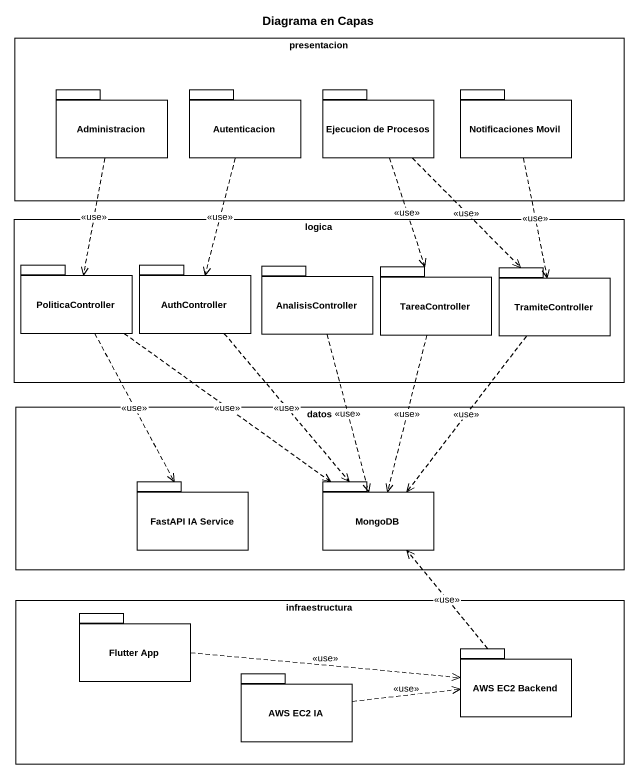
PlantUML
@startuml
title Diagrama en Capas
rectangle presentacion {
  package Administracion {
  }
  package Autenticacion {
  }
  package "Ejecucion de Procesos" as Ejecucion_de_Procesos {
  }
  package "Notificaciones Movil" as Notificaciones_Movil {
  }
}
rectangle logica {
  package PoliticaController {
  }
  package AuthController {
  }
  package AnalisisController {
  }
  package TareaController {
  }
  package TramiteController {
  }
}
rectangle datos {
  package "FastAPI IA Service" as FastAPI_IA_Service {
  }
  package MongoDB {
  }
}
rectangle infraestructura {
  package "Flutter App" as Flutter_App {
  }
  package "AWS EC2 Backend" as AWS_EC2_Backend {
  }
  package "AWS EC2 IA" as AWS_EC2_IA {
  }
}
Administracion ..> PoliticaController : <<use>>
Autenticacion ..> AuthController : <<use>>
Ejecucion_de_Procesos ..> TareaController : <<use>>
Ejecucion_de_Procesos ..> TramiteController : <<use>>
Notificaciones_Movil ..> TramiteController : <<use>>
PoliticaController ..> FastAPI_IA_Service : <<use>>
PoliticaController ..> MongoDB : <<use>>
AuthController ..> MongoDB : <<use>>
AnalisisController ..> MongoDB : <<use>>
TareaController ..> MongoDB : <<use>>
TramiteController ..> MongoDB : <<use>>
Flutter_App .right.> AWS_EC2_Backend : <<use>>
AWS_EC2_Backend .up.> MongoDB : <<use>>
AWS_EC2_IA .right.> AWS_EC2_Backend : <<use>>
@enduml
